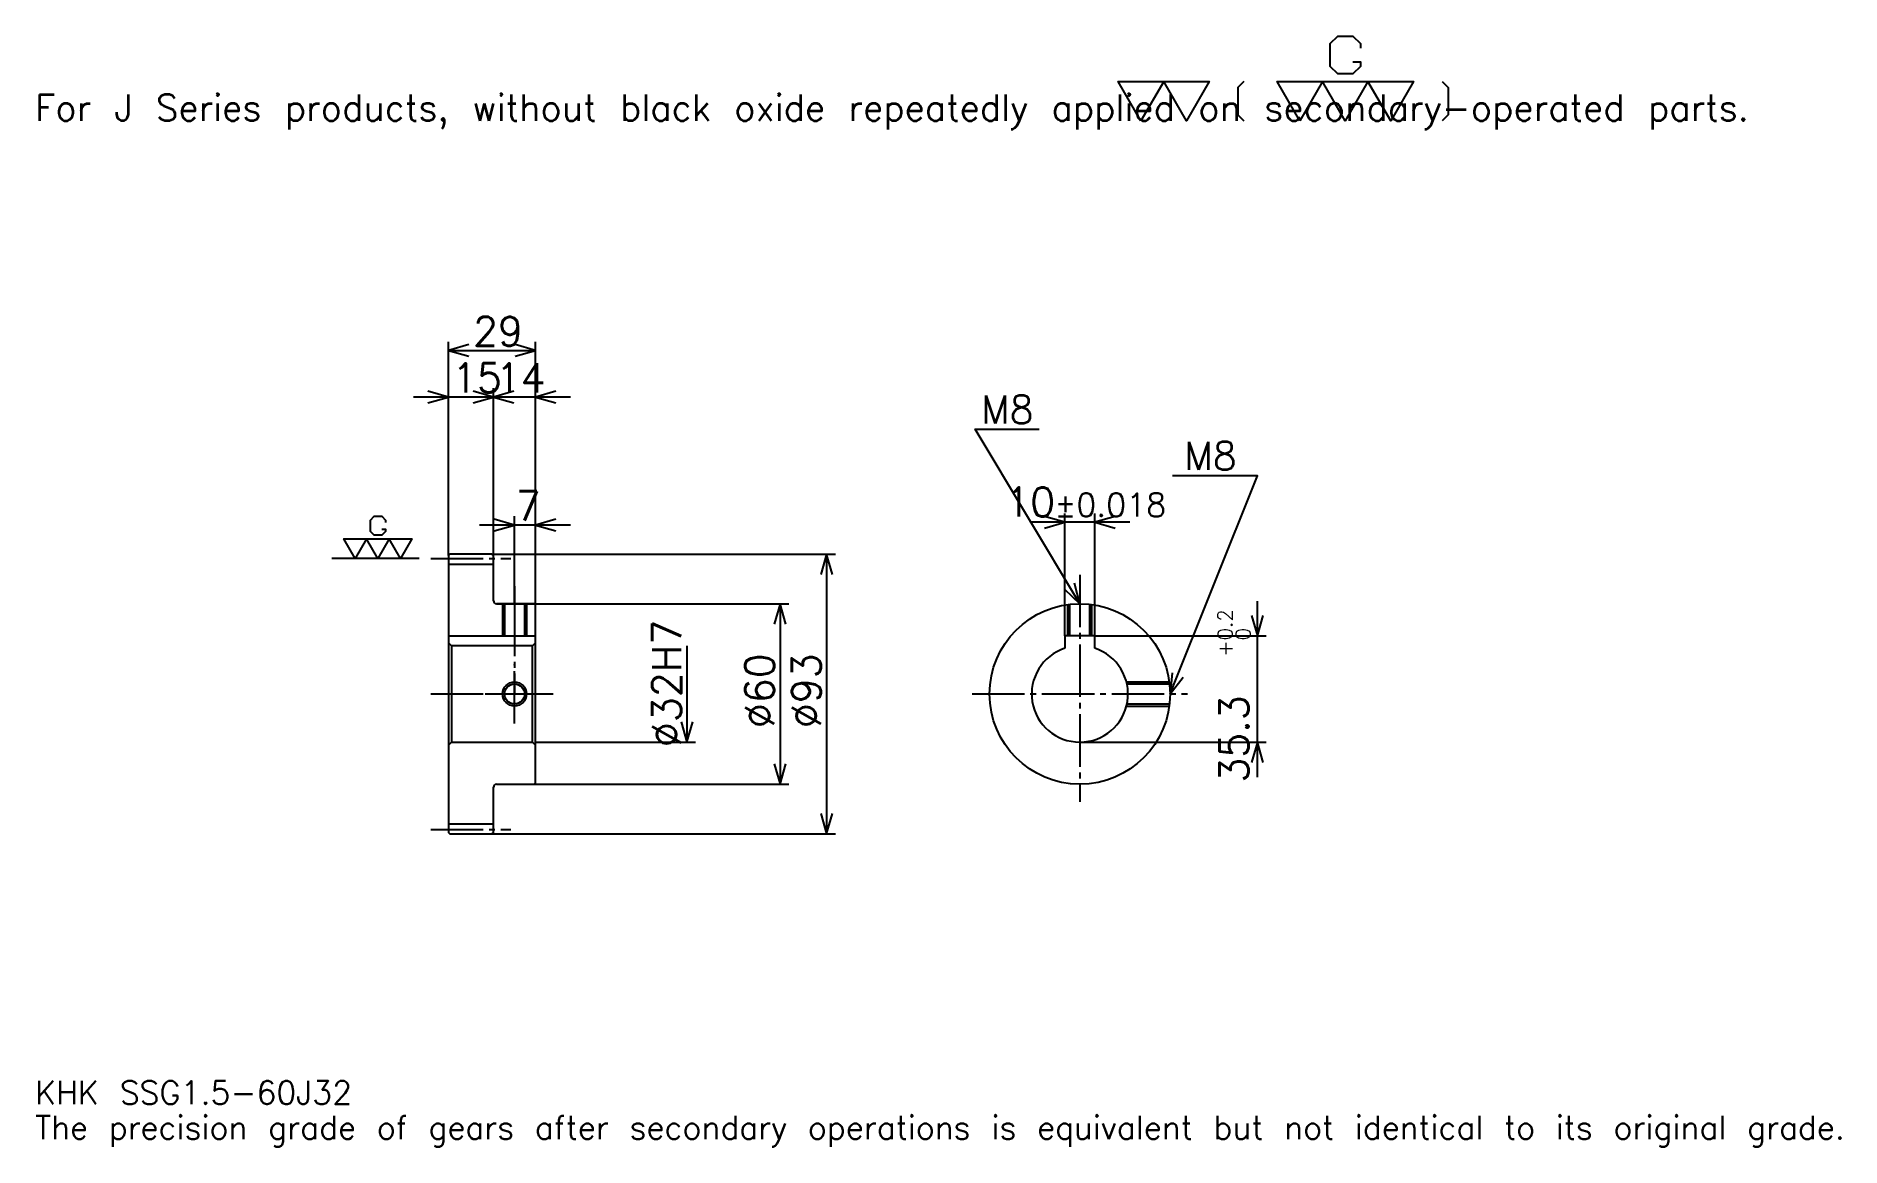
# Model space of a CAD drawing. Extents: x 20 to 620, y 7 to 376.
import ezdxf

# ---------------------------------------------------------------- set-up
doc = ezdxf.new("R2010")
doc.units = 0
doc.linetypes.add('DASHDOT', pattern=[23.217392, 17.413043, -1.934783, 1.934783, -1.934783])
doc.layers.get('0').update_dxf_attribs({"linetype": 'CONTINUOUS'})
doc.layers.add('DASHDOT', color=6, linetype='DASHDOT')
doc.styles.add('KANJI', font='TXT', dxfattribs={"bigfont": 'BIGFONT'})

msp = doc.modelspace()

# ---------------------------------------------------------------- linework, layer by layer
at = {"color": 5}
for p, q in [((156.717407, 204.184784), (156.717407, 274.804352)), ((156.717407, 271.902161), (185.717407, 271.902161)), ((185.717407, 204.184784), (185.717407, 274.804352)), ((171.717407, 204.184784), (171.717407, 259.326111)), ((183.326111, 256.42392), (145.108704, 256.42392)), ((197.326111, 256.42392), (160.108719, 256.42392)), ((178.717407, 204.184784), (178.717407, 216.760864)), ((361.630432, 176.984787), (361.630432, 217.67392)), ((371.630432, 176.984787), (371.630432, 217.67392)), ((197.326111, 213.858704), (167.108704, 213.858704)), ((383.239136, 214.771744), (350.021759, 214.771744)), ((156.717407, 203.684784), (156.717407, 204.184784)), ((171.217407, 204.184784), (185.717407, 204.184784)), ((171.717407, 203.684784), (171.717407, 204.184784)), ((178.717407, 187.684784), (178.717407, 204.184784)), ((178.717407, 187.684784), (178.717407, 204.184784)), ((185.717407, 204.184784), (285.358704, 204.184784)), ((185.717407, 187.184784), (185.717407, 204.184784)), ((282.456543, 204.184784), (282.456543, 111.184784)), ((172.717407, 187.684784), (185.717407, 187.684784)), ((185.717407, 187.684784), (269.880463, 187.684784)), ((266.978271, 187.684784), (266.978271, 127.684784)), ((425.652191, 130.07608), (425.652191, 188.593475)), ((371.630432, 176.984787), (428.554352, 176.984787)), ((236.021759, 173.684784), (236.021759, 141.684784)), ((185.717407, 141.684784), (238.923935, 141.684784)), ((366.630432, 141.684784), (428.554352, 141.684784)), ((172.717407, 127.684784), (185.717407, 127.684784)), ((185.717407, 127.684784), (269.880463, 127.684784)), ((171.217407, 111.184784), (185.717407, 111.184784)), ((185.717407, 111.184784), (285.358704, 111.184784))]:
    msp.add_line(p, q, dxfattribs=at)
at = {"color": 7}
msp.add_line((147.043488, 202.684784), (118.021759, 202.684784), dxfattribs=at)
at = {"color": 4}
for p, q in [((156.717407, 200.809784), (171.717407, 200.809784)), ((156.717407, 176.984787), (185.717407, 176.984787)), ((184.717407, 173.684784), (185.717407, 174.684784)), ((157.717407, 173.684784), (157.717407, 141.684784)), ((184.717407, 141.684784), (185.717407, 140.684784)), ((156.717407, 114.559784), (171.717407, 114.559784))]:
    msp.add_line(p, q, dxfattribs=at)
at = {"color": 7}
for points in [[(457.382599, 367.879547), (459.897827, 367.879547), (459.897827, 366.370422), (457.382599, 363.855225), (452.352173, 363.855225), (449.836945, 366.370422), (449.836945, 373.916077), (452.352173, 376.431305), (457.382599, 376.431305), (459.897827, 373.916077), (459.897827, 372.406952)], [(386.956512, 348.260864), (379.410858, 361.339996), (409.593475, 361.339996), (402.047821, 348.260864), (394.502167, 361.339996), (386.956512, 348.260864)], [(421.163452, 361.339996), (419.151306, 359.32782), (419.151306, 350.273041), (421.163452, 348.260864)], [(439.776062, 348.260864), (432.230438, 361.339996), (477.504333, 361.339996), (469.958679, 348.260864), (462.413025, 361.339996), (454.867371, 348.260864), (447.321716, 361.339996), (439.776062, 348.260864)], [(487.062164, 361.339996), (489.074341, 359.32782), (489.074341, 350.273041), (487.062164, 348.260864)], [(134.564148, 212.494141), (135.821747, 212.494141), (135.821747, 211.739563), (134.564148, 210.481964), (132.048935, 210.481964), (130.791321, 211.739563), (130.791321, 215.51239), (132.048935, 216.770004), (134.564148, 216.770004), (135.821747, 215.51239), (135.821747, 214.757828)], [(125.760887, 202.684784), (121.98806, 209.22435), (144.625015, 209.22435), (140.852188, 202.684784), (137.079361, 209.22435), (133.306534, 202.684784), (129.533707, 209.22435), (125.760887, 202.684784)]]:
    msp.add_lwpolyline(points, dxfattribs=at)
at = {"color": 5}
for points in [[(163.489151, 273.836975), (156.717407, 271.902161), (163.489151, 269.967407)], [(178.945663, 269.967407), (185.717407, 271.902161), (178.945663, 273.836975)], [(149.945663, 254.489136), (156.717407, 256.42392), (149.945663, 258.358704)], [(164.945663, 254.489136), (171.717407, 256.42392), (164.945663, 258.358704)], [(178.489151, 258.358704), (171.717407, 256.42392), (178.489151, 254.489136)], [(192.489151, 258.358704), (185.717407, 256.42392), (192.489151, 254.489136)], [(366.630432, 187.684784), (331.804382, 245.728271), (353.086975, 245.728271)], [(396.630432, 157.684784), (425.652191, 230.25), (397.404358, 230.25)], [(354.858704, 212.83696), (361.630432, 214.771744), (354.858704, 216.706528)], [(378.402191, 216.706528), (371.630432, 214.771744), (378.402191, 212.83696)], [(171.945663, 211.92392), (178.717407, 213.858704), (171.945663, 215.793488)], [(192.489151, 215.793488), (185.717407, 213.858704), (192.489151, 211.92392)], [(284.391327, 197.41304), (282.456543, 204.184784), (280.521759, 197.41304)], [(361.487366, 192.496063), (366.630432, 187.684784), (364.805481, 194.486938)], [(268.913055, 180.91304), (266.978271, 187.684784), (265.043488, 180.91304)], [(423.717407, 183.756531), (425.652191, 176.984787), (427.586975, 183.756531)], [(397.348633, 164.690781), (396.630432, 157.684784), (400.941528, 163.253845)], [(234.086975, 148.456528), (236.021759, 141.684784), (237.956543, 148.456528)], [(427.586975, 134.91304), (425.652191, 141.684784), (423.717407, 134.91304)], [(265.043488, 134.456528), (266.978271, 127.684784), (268.913055, 134.456528)], [(280.521759, 117.956528), (282.456543, 111.184784), (284.391327, 117.956528)]]:
    msp.add_lwpolyline(points, dxfattribs=at)
at = {"color": 4}
for points in [[(171.717407, 188.684784), (171.717407, 203.684784), (171.217407, 204.184784), (157.217407, 204.184784), (156.717407, 203.684784), (156.717407, 140.684784)], [(172.717407, 127.684784), (185.217407, 127.684784), (185.717407, 128.184784), (185.717407, 187.184784), (185.217407, 187.684784), (172.717407, 187.684784)], [(174.717407, 187.684784), (174.717407, 176.984787)], [(175.39241, 187.684784), (175.39241, 176.984787)], [(182.042404, 187.684784), (182.042404, 176.984787)], [(182.717407, 187.684784), (182.717407, 176.984787)], [(362.630432, 176.984787), (362.630432, 187.416916)], [(363.30545, 176.984787), (363.30545, 187.499954)], [(369.955444, 176.984787), (369.955444, 187.499954)], [(370.630432, 176.984787), (370.630432, 187.416916)], [(156.717407, 140.684784), (157.717407, 141.684784), (184.717407, 141.684784), (184.717407, 173.684784), (157.717407, 173.684784), (156.717407, 174.684784)], [(371.630432, 172.883469), (371.630432, 176.984787), (361.630432, 176.984787), (361.630432, 172.883469)], [(382.122375, 161.684784), (396.362579, 161.684784)], [(382.281128, 161.009781), (396.445618, 161.009781)], [(382.122375, 153.684784), (396.362579, 153.684784)], [(382.281128, 154.359787), (396.445618, 154.359787)], [(156.717407, 140.684784), (156.717407, 111.684784), (157.217407, 111.184784), (171.217407, 111.184784), (171.717407, 111.684784), (171.717407, 126.684784)]]:
    msp.add_lwpolyline(points, dxfattribs=at)
for centre, radius in [((366.630432, 157.684784), 30), ((178.717407, 157.684784), 3.325)]:
    msp.add_circle(centre, radius, dxfattribs=at)
at = {"color": 7}
msp.add_circle((178.717407, 157.684784), 4, dxfattribs=at)
at = {"color": 4}
for centre, radius, start, end in [((172.717407, 188.684784), 1, 180, 270), ((366.630432, 157.684784), 16, 108.209957329, 71.790042671), ((172.717407, 126.684784), 1, 90, 180)]:
    msp.add_arc(centre, radius, start, end, dxfattribs=at)
at = {"layer": 'DASHDOT', "color": 7}
for p, q in [((150.913055, 202.684784), (177.521759, 202.684784)), ((366.630432, 197.358704), (366.630432, 121.880432)), ((178.717407, 187.684784), (178.717407, 157.684784)), ((150.913055, 157.684784), (191.521759, 157.684784)), ((330.826111, 157.684784), (402.434814, 157.684784)), ((150.913055, 112.684784), (177.521759, 112.684784))]:
    msp.add_line(p, q, dxfattribs=at)
for points in [[(178.717407, 193.489136), (178.717407, 171.180435)], [(178.717407, 147.880432), (178.717407, 167.489136)], [(168.913055, 157.684784), (188.521759, 157.684784)]]:
    msp.add_lwpolyline(points, dxfattribs=at)

# ---------------------------------------------------------------- texts
at = {"color": 7, "style": 'KANJI'}
for s, height, p in [('For J Series products, without black oxide repeatedly applied on secondary-operated parts.', 8.706522, (19.347826, 348.260864)), ('29', 9.673913, (164.929367, 273.450012)), ('15', 9.673913, (157.929367, 257.971741)), ('14', 9.673913, (172.429367, 257.971741)), ('M8', 9.286957, (333.739136, 247.663055)), ('M8', 9.286957, (401.273926, 232.184784)), ('7', 9.673913, (179.07338, 215.406525)), ('10', 9.673913, (341.824615, 216.706528)), ('%%p0.018', 7.73913, (358.172363, 216.706528)), ('KHK SSG1.5-60J32', 7.73913, (19.347826, 21.282608)), ('The precision grade of gears after secondary operations is equivalent but not identical to its original grade.', 7.73913, (19.347826, 9.673913))]:
    msp.add_text(s, height=height, dxfattribs=at).set_placement(p)
for s, height, p in [('%%c32H7', 9.673913, (234.086975, 140.029892)), ('0.2', 4.836957, (417.332642, 175.51091)), ('+', 4.836957, (417.332642, 170.093521)), ('0', 4.836957, (423.330444, 175.51091)), ('%%c60', 9.673913, (265.043488, 146.317932)), ('%%c93', 9.673913, (280.521759, 146.317932)), ('35.3', 9.673913, (422.750031, 128.220993))]:
    msp.add_text(s, height=height, rotation=90, dxfattribs=at).set_placement(p)

doc.saveas('drawing.dxf')
